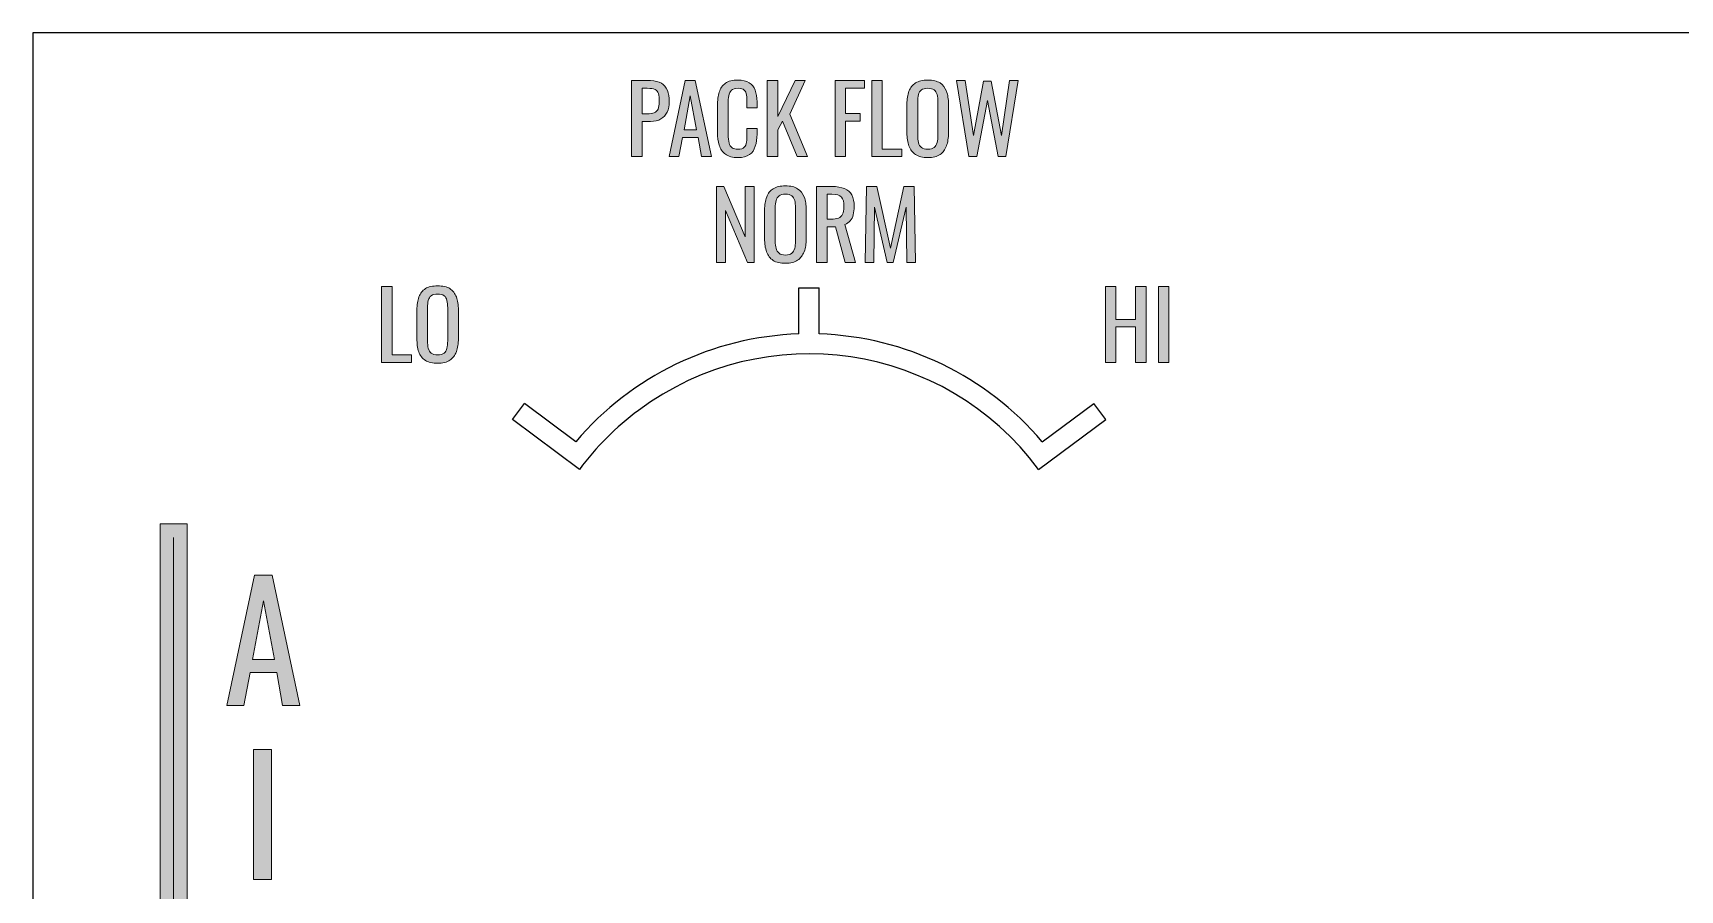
# Model space of a CAD drawing. Header units: inches. Extents: x 63 to 550, y 310 to 482.
# Drawn here: x 62.7 to 185.7, y 417.5 to 481.5 of the extents above; entities that cross this region are included whole.
import ezdxf

# ---------------------------------------------------------------- set-up
doc = ezdxf.new("R2010")
doc.units = ezdxf.units.IN
doc.header["$MEASUREMENT"] = 0
for name, color, linetype in [('Air Cond_Holes v2_0', 7, 'Continuous'), ('LINES', 7, 'Continuous'), ('TEXT', 7, 'Continuous')]:
    doc.layers.add(name, color=color, linetype=linetype)

# ---------------------------------------------------------------- blocks, each defined once
blk = doc.blocks.new('block 89')
at = {"color": 7, "lineweight": 25}
blk.add_open_spline([(137.82, 448.93), (130.79, 458.4), (117.42, 460.37), (107.95, 453.34), (106.27, 452.1), (104.79, 450.61), (103.54, 448.93)], degree=3, knots=[0, 0, 0, 0, 1, 1, 1, 2, 2, 2, 2], dxfattribs=at)
blk = doc.blocks.new('block 90')
at = {"color": 7, "lineweight": 25}
blk.add_open_spline([(138.09, 451), (133.92, 455.91), (127.87, 458.83), (121.43, 459.04)], degree=3, dxfattribs=at)
blk = doc.blocks.new('block 91')
at = {"color": 7, "lineweight": 25}
blk.add_open_spline([(119.93, 459.04), (113.49, 458.83), (107.44, 455.91), (103.27, 451)], degree=3, dxfattribs=at)
blk = doc.blocks.new('block 92')
at = {"color": 7, "lineweight": 25}
blk.add_lwpolyline([(103.54, 448.93), (98.54, 452.65)], dxfattribs=at)
blk = doc.blocks.new('block 93')
at = {"color": 7, "lineweight": 25}
blk.add_lwpolyline([(103.27, 451), (99.43, 453.86)], dxfattribs=at)
blk = doc.blocks.new('block 94')
at = {"color": 7, "lineweight": 25}
blk.add_lwpolyline([(98.54, 452.65), (99.43, 453.86)], dxfattribs=at)
blk = doc.blocks.new('block 95')
at = {"color": 7, "lineweight": 25}
blk.add_lwpolyline([(137.82, 448.93), (142.83, 452.65)], dxfattribs=at)
blk = doc.blocks.new('block 96')
at = {"color": 7, "lineweight": 25}
blk.add_lwpolyline([(138.09, 451), (141.94, 453.86)], dxfattribs=at)
blk = doc.blocks.new('block 97')
at = {"color": 7, "lineweight": 25}
blk.add_lwpolyline([(142.83, 452.65), (141.94, 453.86)], dxfattribs=at)
blk = doc.blocks.new('block 98')
at = {"color": 7, "lineweight": 25}
blk.add_lwpolyline([(119.93, 459.04), (119.93, 462.49)], dxfattribs=at)
blk = doc.blocks.new('block 99')
at = {"color": 7, "lineweight": 25}
blk.add_lwpolyline([(121.43, 459.04), (121.43, 462.49)], dxfattribs=at)
blk = doc.blocks.new('block 100')
at = {"color": 7, "lineweight": 25}
blk.add_lwpolyline([(119.93, 462.49), (121.43, 462.49)], dxfattribs=at)
blk = doc.blocks.new('block 116')
at = {"layer": 'Air Cond_Holes v2_0', "color": 7, "lineweight": 25}
blk.add_lwpolyline([(62.75, 481.5), (62.75, 310.5)], dxfattribs=at)
blk = doc.blocks.new('block 118')
at = {"layer": 'Air Cond_Holes v2_0', "color": 7, "lineweight": 25}
blk.add_lwpolyline([(550.25, 481.5), (62.75, 481.5)], dxfattribs=at)
blk = doc.blocks.new('block 180')
at = {"layer": 'LINES'}
h = blk.add_hatch(color=7, dxfattribs=at)
h.dxf.hatch_style = 2
h.paths.add_polyline_path([(74.25, 336.57), (72.25, 336.57), (72.25, 444.86), (74.25, 444.86)])
at = {"layer": 'LINES', "lineweight": 0}
for points in [[(74.25, 336.57), (72.25, 336.57), (72.25, 444.86), (74.25, 444.86), (74.25, 336.57)], [(73.25, 443.86), (73.25, 337.57)]]:
    blk.add_lwpolyline(points, dxfattribs=at)
blk = doc.blocks.new('block 183')
at = {"layer": 'TEXT'}
h = blk.add_hatch(color=7, dxfattribs=at)
h.dxf.hatch_style = 2
edge = h.paths.add_edge_path()
edge.add_spline(control_points=[(107.44, 472.27), (107.44, 472.27), (107.44, 477.94), (107.44, 477.94), (107.44, 477.94), (108.85, 477.94), (108.85, 477.94), (109.19, 477.94), (109.46, 477.87), (109.66, 477.75), (109.87, 477.63), (110.01, 477.45), (110.11, 477.21), (110.2, 476.98), (110.25, 476.7), (110.25, 476.37), (110.25, 476.07), (110.2, 475.81), (110.09, 475.59), (109.99, 475.37), (109.83, 475.2), (109.62, 475.08), (109.42, 474.96), (109.16, 474.9), (108.85, 474.9), (108.85, 474.9), (108.23, 474.9), (108.23, 474.9), (108.23, 474.9), (108.23, 472.27), (108.23, 472.27), (108.23, 472.27), (107.44, 472.27), (107.44, 472.27)], knot_values=[0, 0, 0, 0, 1, 1, 1, 2, 2, 2, 3, 3, 3, 4, 4, 4, 5, 5, 5, 6, 6, 6, 7, 7, 7, 8, 8, 8, 9, 9, 9, 10, 10, 10, 11, 11, 11, 11], degree=3, periodic=0)
edge = h.paths.add_edge_path()
edge.add_spline(control_points=[(108.23, 475.47), (108.23, 475.47), (108.6, 475.47), (108.6, 475.47), (108.82, 475.47), (109, 475.5), (109.13, 475.55), (109.27, 475.6), (109.36, 475.69), (109.42, 475.82), (109.47, 475.95), (109.5, 476.13), (109.5, 476.36), (109.5, 476.63), (109.48, 476.84), (109.44, 476.98), (109.4, 477.13), (109.32, 477.23), (109.19, 477.28), (109.06, 477.34), (108.87, 477.37), (108.6, 477.37), (108.6, 477.37), (108.23, 477.37), (108.23, 477.37), (108.23, 477.37), (108.23, 475.47), (108.23, 475.47)], knot_values=[0, 0, 0, 0, 1, 1, 1, 2, 2, 2, 3, 3, 3, 4, 4, 4, 5, 5, 5, 6, 6, 6, 7, 7, 7, 8, 8, 8, 9, 9, 9, 9], degree=3, periodic=0)
h = blk.add_hatch(color=7, dxfattribs=at)
h.dxf.hatch_style = 2
h.paths.add_polyline_path([(110.23, 472.27), (111.43, 477.94), (112.19, 477.94), (113.41, 472.27), (112.66, 472.27), (112.4, 473.69), (111.24, 473.69), (110.97, 472.27)])
h.paths.add_polyline_path([(111.35, 474.26), (112.29, 474.26), (111.82, 476.81)])
h = blk.add_hatch(color=7, dxfattribs=at)
h.dxf.hatch_style = 2
edge = h.paths.add_edge_path()
edge.add_spline(control_points=[(115.37, 472.2), (114.97, 472.2), (114.66, 472.29), (114.44, 472.45), (114.22, 472.62), (114.06, 472.85), (113.98, 473.13), (113.89, 473.42), (113.85, 473.74), (113.85, 474.08), (113.85, 474.08), (113.85, 476.09), (113.85, 476.09), (113.85, 476.47), (113.89, 476.8), (113.98, 477.09), (114.06, 477.37), (114.22, 477.59), (114.44, 477.75), (114.66, 477.91), (114.97, 477.98), (115.37, 477.98), (115.73, 477.98), (116.01, 477.92), (116.22, 477.79), (116.42, 477.66), (116.57, 477.47), (116.66, 477.23), (116.75, 476.99), (116.8, 476.69), (116.8, 476.35), (116.8, 476.35), (116.8, 475.91), (116.8, 475.91), (116.8, 475.91), (116.05, 475.91), (116.05, 475.91), (116.05, 475.91), (116.05, 476.3), (116.05, 476.3), (116.05, 476.51), (116.04, 476.7), (116.02, 476.86), (116, 477.02), (115.94, 477.15), (115.85, 477.24), (115.75, 477.32), (115.6, 477.37), (115.38, 477.37), (115.15, 477.37), (114.99, 477.32), (114.89, 477.22), (114.79, 477.13), (114.72, 476.99), (114.69, 476.82), (114.66, 476.64), (114.64, 476.44), (114.64, 476.21), (114.64, 476.21), (114.64, 473.96), (114.64, 473.96), (114.64, 473.67), (114.67, 473.45), (114.71, 473.28), (114.76, 473.12), (114.84, 473), (114.94, 472.93), (115.05, 472.86), (115.2, 472.83), (115.38, 472.83), (115.59, 472.83), (115.75, 472.87), (115.84, 472.97), (115.93, 473.06), (115.99, 473.2), (116.02, 473.36), (116.04, 473.53), (116.05, 473.73), (116.05, 473.95), (116.05, 473.95), (116.05, 474.37), (116.05, 474.37), (116.05, 474.37), (116.8, 474.37), (116.8, 474.37), (116.8, 474.37), (116.8, 473.95), (116.8, 473.95), (116.8, 473.61), (116.76, 473.3), (116.67, 473.04), (116.59, 472.77), (116.44, 472.57), (116.24, 472.42), (116.03, 472.28), (115.75, 472.2), (115.37, 472.2)], knot_values=[0, 0, 0, 0, 1, 1, 1, 2, 2, 2, 3, 3, 3, 4, 4, 4, 5, 5, 5, 6, 6, 6, 7, 7, 7, 8, 8, 8, 9, 9, 9, 10, 10, 10, 11, 11, 11, 12, 12, 12, 13, 13, 13, 14, 14, 14, 15, 15, 15, 16, 16, 16, 17, 17, 17, 18, 18, 18, 19, 19, 19, 20, 20, 20, 21, 21, 21, 22, 22, 22, 23, 23, 23, 24, 24, 24, 25, 25, 25, 26, 26, 26, 27, 27, 27, 28, 28, 28, 29, 29, 29, 30, 30, 30, 31, 31, 31, 32, 32, 32, 32], degree=3, periodic=0)
h = blk.add_hatch(color=7, dxfattribs=at)
h.dxf.hatch_style = 2
h.paths.add_polyline_path([(117.56, 472.27), (117.56, 477.94), (118.35, 477.94), (118.35, 475.26), (119.65, 477.94), (120.38, 477.94), (119.26, 475.44), (120.57, 472.27), (119.8, 472.27), (118.71, 474.93), (118.35, 474.27), (118.35, 472.27)])
h = blk.add_hatch(color=7, dxfattribs=at)
h.dxf.hatch_style = 2
h.paths.add_polyline_path([(122.62, 472.27), (122.62, 477.94), (124.81, 477.94), (124.81, 477.37), (123.41, 477.37), (123.41, 475.48), (124.5, 475.48), (124.5, 474.92), (123.41, 474.92), (123.41, 472.27)])
h = blk.add_hatch(color=7, dxfattribs=at)
h.dxf.hatch_style = 2
h.paths.add_polyline_path([(125.36, 472.27), (125.36, 477.94), (126.15, 477.94), (126.15, 472.83), (127.6, 472.83), (127.6, 472.27)])
h = blk.add_hatch(color=7, dxfattribs=at)
h.dxf.hatch_style = 2
edge = h.paths.add_edge_path()
edge.add_spline(control_points=[(129.55, 472.2), (129.16, 472.2), (128.86, 472.28), (128.63, 472.43), (128.4, 472.58), (128.24, 472.79), (128.14, 473.07), (128.04, 473.34), (127.99, 473.67), (127.99, 474.04), (127.99, 474.04), (127.99, 476.19), (127.99, 476.19), (127.99, 476.57), (128.04, 476.89), (128.14, 477.15), (128.24, 477.42), (128.41, 477.63), (128.63, 477.77), (128.86, 477.91), (129.16, 477.98), (129.55, 477.98), (129.93, 477.98), (130.23, 477.91), (130.46, 477.77), (130.68, 477.62), (130.84, 477.42), (130.94, 477.15), (131.04, 476.89), (131.09, 476.57), (131.09, 476.19), (131.09, 476.19), (131.09, 474.04), (131.09, 474.04), (131.09, 473.67), (131.04, 473.35), (130.94, 473.07), (130.84, 472.79), (130.68, 472.58), (130.46, 472.43), (130.23, 472.28), (129.93, 472.2), (129.55, 472.2)], knot_values=[0, 0, 0, 0, 1, 1, 1, 2, 2, 2, 3, 3, 3, 4, 4, 4, 5, 5, 5, 6, 6, 6, 7, 7, 7, 8, 8, 8, 9, 9, 9, 10, 10, 10, 11, 11, 11, 12, 12, 12, 13, 13, 13, 14, 14, 14, 14], degree=3, periodic=0)
edge = h.paths.add_edge_path()
edge.add_spline(control_points=[(129.55, 472.83), (129.76, 472.83), (129.92, 472.87), (130.02, 472.95), (130.13, 473.04), (130.2, 473.16), (130.24, 473.32), (130.28, 473.48), (130.3, 473.66), (130.3, 473.87), (130.3, 473.87), (130.3, 476.35), (130.3, 476.35), (130.3, 476.56), (130.28, 476.74), (130.24, 476.9), (130.2, 477.05), (130.13, 477.16), (130.02, 477.25), (129.92, 477.33), (129.76, 477.37), (129.55, 477.37), (129.34, 477.37), (129.18, 477.33), (129.07, 477.25), (128.96, 477.16), (128.88, 477.05), (128.85, 476.9), (128.81, 476.74), (128.79, 476.56), (128.79, 476.35), (128.79, 476.35), (128.79, 473.87), (128.79, 473.87), (128.79, 473.66), (128.81, 473.48), (128.85, 473.32), (128.88, 473.16), (128.96, 473.04), (129.07, 472.95), (129.18, 472.87), (129.34, 472.83), (129.55, 472.83)], knot_values=[0, 0, 0, 0, 1, 1, 1, 2, 2, 2, 3, 3, 3, 4, 4, 4, 5, 5, 5, 6, 6, 6, 7, 7, 7, 8, 8, 8, 9, 9, 9, 10, 10, 10, 11, 11, 11, 12, 12, 12, 13, 13, 13, 14, 14, 14, 14], degree=3, periodic=0)
h = blk.add_hatch(color=7, dxfattribs=at)
h.dxf.hatch_style = 2
h.paths.add_polyline_path([(132.61, 472.27), (131.68, 477.94), (132.34, 477.94), (132.95, 473.86), (133.71, 477.91), (134.27, 477.91), (135.04, 473.84), (135.64, 477.94), (136.28, 477.94), (135.37, 472.27), (134.8, 472.27), (134.01, 476.47), (133.21, 472.27)])
at = {"layer": 'TEXT', "lineweight": 0}
for points in [[(110.23, 472.27), (111.43, 477.94), (112.19, 477.94), (113.41, 472.27), (112.66, 472.27), (112.4, 473.69), (111.24, 473.69), (110.97, 472.27), (110.23, 472.27)], [(117.56, 472.27), (117.56, 477.94), (118.35, 477.94), (118.35, 475.26), (119.65, 477.94), (120.38, 477.94), (119.26, 475.44), (120.57, 472.27), (119.8, 472.27), (118.71, 474.93), (118.35, 474.27), (118.35, 472.27), (117.56, 472.27)], [(122.62, 472.27), (122.62, 477.94), (124.81, 477.94), (124.81, 477.37), (123.41, 477.37), (123.41, 475.48), (124.5, 475.48), (124.5, 474.92), (123.41, 474.92), (123.41, 472.27), (122.62, 472.27)], [(125.36, 472.27), (125.36, 477.94), (126.15, 477.94), (126.15, 472.83), (127.6, 472.83), (127.6, 472.27), (125.36, 472.27)], [(132.61, 472.27), (131.68, 477.94), (132.34, 477.94), (132.95, 473.86), (133.71, 477.91), (134.27, 477.91), (135.04, 473.84), (135.64, 477.94), (136.28, 477.94), (135.37, 472.27), (134.8, 472.27), (134.01, 476.47), (133.21, 472.27), (132.61, 472.27)], [(111.35, 474.26), (112.29, 474.26), (111.82, 476.81), (111.35, 474.26)]]:
    blk.add_lwpolyline(points, dxfattribs=at)
for points, knots in [([(107.44, 472.27), (107.44, 472.27), (107.44, 477.94), (107.44, 477.94), (107.44, 477.94), (108.85, 477.94), (108.85, 477.94), (109.19, 477.94), (109.46, 477.87), (109.66, 477.75), (109.87, 477.63), (110.01, 477.45), (110.11, 477.21), (110.2, 476.98), (110.25, 476.7), (110.25, 476.37), (110.25, 476.07), (110.2, 475.81), (110.09, 475.59), (109.99, 475.37), (109.83, 475.2), (109.62, 475.08), (109.42, 474.96), (109.16, 474.9), (108.85, 474.9), (108.85, 474.9), (108.23, 474.9), (108.23, 474.9), (108.23, 474.9), (108.23, 472.27), (108.23, 472.27), (108.23, 472.27), (107.44, 472.27), (107.44, 472.27)], [0, 0, 0, 0, 1, 1, 1, 2, 2, 2, 3, 3, 3, 4, 4, 4, 5, 5, 5, 6, 6, 6, 7, 7, 7, 8, 8, 8, 9, 9, 9, 10, 10, 10, 11, 11, 11, 11]), ([(108.23, 475.47), (108.23, 475.47), (108.6, 475.47), (108.6, 475.47), (108.82, 475.47), (109, 475.5), (109.13, 475.55), (109.27, 475.6), (109.36, 475.69), (109.42, 475.82), (109.47, 475.95), (109.5, 476.13), (109.5, 476.36), (109.5, 476.63), (109.48, 476.84), (109.44, 476.98), (109.4, 477.13), (109.32, 477.23), (109.19, 477.28), (109.06, 477.34), (108.87, 477.37), (108.6, 477.37), (108.6, 477.37), (108.23, 477.37), (108.23, 477.37), (108.23, 477.37), (108.23, 475.47), (108.23, 475.47)], [0, 0, 0, 0, 1, 1, 1, 2, 2, 2, 3, 3, 3, 4, 4, 4, 5, 5, 5, 6, 6, 6, 7, 7, 7, 8, 8, 8, 9, 9, 9, 9]), ([(115.37, 472.2), (114.97, 472.2), (114.66, 472.29), (114.44, 472.45), (114.22, 472.62), (114.06, 472.85), (113.98, 473.13), (113.89, 473.42), (113.85, 473.74), (113.85, 474.08), (113.85, 474.08), (113.85, 476.09), (113.85, 476.09), (113.85, 476.47), (113.89, 476.8), (113.98, 477.09), (114.06, 477.37), (114.22, 477.59), (114.44, 477.75), (114.66, 477.91), (114.97, 477.98), (115.37, 477.98), (115.73, 477.98), (116.01, 477.92), (116.22, 477.79), (116.42, 477.66), (116.57, 477.47), (116.66, 477.23), (116.75, 476.99), (116.8, 476.69), (116.8, 476.35), (116.8, 476.35), (116.8, 475.91), (116.8, 475.91), (116.8, 475.91), (116.05, 475.91), (116.05, 475.91), (116.05, 475.91), (116.05, 476.3), (116.05, 476.3), (116.05, 476.51), (116.04, 476.7), (116.02, 476.86), (116, 477.02), (115.94, 477.15), (115.85, 477.24), (115.75, 477.32), (115.6, 477.37), (115.38, 477.37), (115.15, 477.37), (114.99, 477.32), (114.89, 477.22), (114.79, 477.13), (114.72, 476.99), (114.69, 476.82), (114.66, 476.64), (114.64, 476.44), (114.64, 476.21), (114.64, 476.21), (114.64, 473.96), (114.64, 473.96), (114.64, 473.67), (114.67, 473.45), (114.71, 473.28), (114.76, 473.12), (114.84, 473), (114.94, 472.93), (115.05, 472.86), (115.2, 472.83), (115.38, 472.83), (115.59, 472.83), (115.75, 472.87), (115.84, 472.97), (115.93, 473.06), (115.99, 473.2), (116.02, 473.36), (116.04, 473.53), (116.05, 473.73), (116.05, 473.95), (116.05, 473.95), (116.05, 474.37), (116.05, 474.37), (116.05, 474.37), (116.8, 474.37), (116.8, 474.37), (116.8, 474.37), (116.8, 473.95), (116.8, 473.95), (116.8, 473.61), (116.76, 473.3), (116.67, 473.04), (116.59, 472.77), (116.44, 472.57), (116.24, 472.42), (116.03, 472.28), (115.75, 472.2), (115.37, 472.2)], [0, 0, 0, 0, 1, 1, 1, 2, 2, 2, 3, 3, 3, 4, 4, 4, 5, 5, 5, 6, 6, 6, 7, 7, 7, 8, 8, 8, 9, 9, 9, 10, 10, 10, 11, 11, 11, 12, 12, 12, 13, 13, 13, 14, 14, 14, 15, 15, 15, 16, 16, 16, 17, 17, 17, 18, 18, 18, 19, 19, 19, 20, 20, 20, 21, 21, 21, 22, 22, 22, 23, 23, 23, 24, 24, 24, 25, 25, 25, 26, 26, 26, 27, 27, 27, 28, 28, 28, 29, 29, 29, 30, 30, 30, 31, 31, 31, 32, 32, 32, 32]), ([(129.55, 472.2), (129.16, 472.2), (128.86, 472.28), (128.63, 472.43), (128.4, 472.58), (128.24, 472.79), (128.14, 473.07), (128.04, 473.34), (127.99, 473.67), (127.99, 474.04), (127.99, 474.04), (127.99, 476.19), (127.99, 476.19), (127.99, 476.57), (128.04, 476.89), (128.14, 477.15), (128.24, 477.42), (128.41, 477.63), (128.63, 477.77), (128.86, 477.91), (129.16, 477.98), (129.55, 477.98), (129.93, 477.98), (130.23, 477.91), (130.46, 477.77), (130.68, 477.62), (130.84, 477.42), (130.94, 477.15), (131.04, 476.89), (131.09, 476.57), (131.09, 476.19), (131.09, 476.19), (131.09, 474.04), (131.09, 474.04), (131.09, 473.67), (131.04, 473.35), (130.94, 473.07), (130.84, 472.79), (130.68, 472.58), (130.46, 472.43), (130.23, 472.28), (129.93, 472.2), (129.55, 472.2)], [0, 0, 0, 0, 1, 1, 1, 2, 2, 2, 3, 3, 3, 4, 4, 4, 5, 5, 5, 6, 6, 6, 7, 7, 7, 8, 8, 8, 9, 9, 9, 10, 10, 10, 11, 11, 11, 12, 12, 12, 13, 13, 13, 14, 14, 14, 14]), ([(129.55, 472.83), (129.76, 472.83), (129.92, 472.87), (130.02, 472.95), (130.13, 473.04), (130.2, 473.16), (130.24, 473.32), (130.28, 473.48), (130.3, 473.66), (130.3, 473.87), (130.3, 473.87), (130.3, 476.35), (130.3, 476.35), (130.3, 476.56), (130.28, 476.74), (130.24, 476.9), (130.2, 477.05), (130.13, 477.16), (130.02, 477.25), (129.92, 477.33), (129.76, 477.37), (129.55, 477.37), (129.34, 477.37), (129.18, 477.33), (129.07, 477.25), (128.96, 477.16), (128.88, 477.05), (128.85, 476.9), (128.81, 476.74), (128.79, 476.56), (128.79, 476.35), (128.79, 476.35), (128.79, 473.87), (128.79, 473.87), (128.79, 473.66), (128.81, 473.48), (128.85, 473.32), (128.88, 473.16), (128.96, 473.04), (129.07, 472.95), (129.18, 472.87), (129.34, 472.83), (129.55, 472.83)], [0, 0, 0, 0, 1, 1, 1, 2, 2, 2, 3, 3, 3, 4, 4, 4, 5, 5, 5, 6, 6, 6, 7, 7, 7, 8, 8, 8, 9, 9, 9, 10, 10, 10, 11, 11, 11, 12, 12, 12, 13, 13, 13, 14, 14, 14, 14])]:
    blk.add_open_spline(points, degree=3, knots=knots, dxfattribs=at)
blk = doc.blocks.new('block 184')
at = {"layer": 'TEXT'}
h = blk.add_hatch(color=7, dxfattribs=at)
h.dxf.hatch_style = 2
h.paths.add_polyline_path([(77.23, 431.32), (79.29, 441.04), (80.6, 441.04), (82.68, 431.32), (81.39, 431.32), (80.95, 433.77), (78.97, 433.77), (78.5, 431.32)])
h.paths.add_polyline_path([(79.15, 434.74), (80.77, 434.74), (79.95, 439.12)])
h = blk.add_hatch(color=7, dxfattribs=at)
h.dxf.hatch_style = 2
h.paths.add_polyline_path([(79.22, 418.32), (79.22, 428.04), (80.55, 428.04), (80.55, 418.32)])
h = blk.add_hatch(color=7, dxfattribs=at)
h.dxf.hatch_style = 2
edge = h.paths.add_edge_path()
edge.add_spline(control_points=[(77.76, 405.32), (77.76, 405.32), (77.76, 415.04), (77.76, 415.04), (77.76, 415.04), (79.71, 415.04), (79.71, 415.04), (80.36, 415.04), (80.9, 414.95), (81.32, 414.78), (81.74, 414.61), (82.06, 414.33), (82.26, 413.95), (82.47, 413.57), (82.57, 413.07), (82.57, 412.46), (82.57, 412.08), (82.53, 411.74), (82.45, 411.43), (82.37, 411.12), (82.24, 410.86), (82.06, 410.65), (81.89, 410.44), (81.66, 410.29), (81.37, 410.19), (81.37, 410.19), (82.75, 405.32), (82.75, 405.32), (82.75, 405.32), (81.44, 405.32), (81.44, 405.32), (81.44, 405.32), (80.17, 409.88), (80.17, 409.88), (80.17, 409.88), (79.11, 409.88), (79.11, 409.88), (79.11, 409.88), (79.11, 405.32), (79.11, 405.32), (79.11, 405.32), (77.76, 405.32), (77.76, 405.32)], knot_values=[0, 0, 0, 0, 1, 1, 1, 2, 2, 2, 3, 3, 3, 4, 4, 4, 5, 5, 5, 6, 6, 6, 7, 7, 7, 8, 8, 8, 9, 9, 9, 10, 10, 10, 11, 11, 11, 12, 12, 12, 13, 13, 13, 14, 14, 14, 14], degree=3, periodic=0)
edge = h.paths.add_edge_path()
edge.add_spline(control_points=[(79.11, 410.85), (79.11, 410.85), (79.63, 410.85), (79.63, 410.85), (80.01, 410.85), (80.32, 410.9), (80.56, 410.99), (80.8, 411.09), (80.98, 411.25), (81.09, 411.49), (81.2, 411.72), (81.26, 412.04), (81.26, 412.46), (81.26, 413.03), (81.16, 413.44), (80.95, 413.69), (80.74, 413.94), (80.33, 414.07), (79.71, 414.07), (79.71, 414.07), (79.11, 414.07), (79.11, 414.07), (79.11, 414.07), (79.11, 410.85), (79.11, 410.85)], knot_values=[0, 0, 0, 0, 1, 1, 1, 2, 2, 2, 3, 3, 3, 4, 4, 4, 5, 5, 5, 6, 6, 6, 7, 7, 7, 8, 8, 8, 8], degree=3, periodic=0)
h = blk.add_hatch(color=7, dxfattribs=at)
h.dxf.hatch_style = 2
edge = h.paths.add_edge_path()
edge.add_spline(control_points=[(80.19, 379.21), (79.5, 379.21), (78.97, 379.35), (78.59, 379.64), (78.21, 379.93), (77.95, 380.32), (77.8, 380.81), (77.65, 381.29), (77.58, 381.84), (77.58, 382.44), (77.58, 382.44), (77.58, 385.87), (77.58, 385.87), (77.58, 386.53), (77.65, 387.1), (77.8, 387.59), (77.95, 388.07), (78.21, 388.45), (78.59, 388.72), (78.97, 388.99), (79.5, 389.12), (80.19, 389.12), (80.8, 389.12), (81.28, 389.01), (81.64, 388.79), (81.99, 388.56), (82.25, 388.24), (82.41, 387.83), (82.56, 387.41), (82.64, 386.91), (82.64, 386.33), (82.64, 386.33), (82.64, 385.56), (82.64, 385.56), (82.64, 385.56), (81.36, 385.56), (81.36, 385.56), (81.36, 385.56), (81.36, 386.24), (81.36, 386.24), (81.36, 386.6), (81.34, 386.92), (81.3, 387.2), (81.27, 387.47), (81.17, 387.69), (81.01, 387.84), (80.85, 387.99), (80.58, 388.07), (80.2, 388.07), (79.82, 388.07), (79.54, 387.98), (79.36, 387.82), (79.19, 387.66), (79.07, 387.42), (79.02, 387.12), (78.97, 386.82), (78.94, 386.47), (78.94, 386.07), (78.94, 386.07), (78.94, 382.22), (78.94, 382.22), (78.94, 381.73), (78.98, 381.35), (79.06, 381.06), (79.14, 380.78), (79.28, 380.58), (79.46, 380.46), (79.64, 380.34), (79.89, 380.28), (80.2, 380.28), (80.57, 380.28), (80.84, 380.36), (81, 380.52), (81.16, 380.69), (81.26, 380.91), (81.3, 381.2), (81.34, 381.49), (81.36, 381.83), (81.36, 382.21), (81.36, 382.21), (81.36, 382.93), (81.36, 382.93), (81.36, 382.93), (82.64, 382.93), (82.64, 382.93), (82.64, 382.93), (82.64, 382.21), (82.64, 382.21), (82.64, 381.62), (82.57, 381.1), (82.42, 380.64), (82.28, 380.19), (82.03, 379.84), (81.68, 379.59), (81.33, 379.34), (80.83, 379.21), (80.19, 379.21)], knot_values=[0, 0, 0, 0, 1, 1, 1, 2, 2, 2, 3, 3, 3, 4, 4, 4, 5, 5, 5, 6, 6, 6, 7, 7, 7, 8, 8, 8, 9, 9, 9, 10, 10, 10, 11, 11, 11, 12, 12, 12, 13, 13, 13, 14, 14, 14, 15, 15, 15, 16, 16, 16, 17, 17, 17, 18, 18, 18, 19, 19, 19, 20, 20, 20, 21, 21, 21, 22, 22, 22, 23, 23, 23, 24, 24, 24, 25, 25, 25, 26, 26, 26, 27, 27, 27, 28, 28, 28, 29, 29, 29, 30, 30, 30, 31, 31, 31, 32, 32, 32, 32], degree=3, periodic=0)
h = blk.add_hatch(color=7, dxfattribs=at)
h.dxf.hatch_style = 2
edge = h.paths.add_edge_path()
edge.add_spline(control_points=[(80.24, 366.21), (79.58, 366.21), (79.06, 366.34), (78.67, 366.59), (78.28, 366.85), (78, 367.22), (77.83, 367.69), (77.66, 368.17), (77.58, 368.73), (77.58, 369.37), (77.58, 369.37), (77.58, 373.05), (77.58, 373.05), (77.58, 373.69), (77.66, 374.24), (77.83, 374.7), (78.01, 375.16), (78.29, 375.51), (78.67, 375.76), (79.06, 376), (79.58, 376.12), (80.24, 376.12), (80.9, 376.12), (81.42, 376), (81.8, 375.75), (82.18, 375.5), (82.46, 375.15), (82.63, 374.69), (82.81, 374.24), (82.89, 373.69), (82.89, 373.05), (82.89, 373.05), (82.89, 369.35), (82.89, 369.35), (82.89, 368.72), (82.81, 368.17), (82.63, 367.7), (82.46, 367.23), (82.18, 366.86), (81.8, 366.6), (81.42, 366.34), (80.9, 366.21), (80.24, 366.21)], knot_values=[0, 0, 0, 0, 1, 1, 1, 2, 2, 2, 3, 3, 3, 4, 4, 4, 5, 5, 5, 6, 6, 6, 7, 7, 7, 8, 8, 8, 9, 9, 9, 10, 10, 10, 11, 11, 11, 12, 12, 12, 13, 13, 13, 14, 14, 14, 14], degree=3, periodic=0)
edge = h.paths.add_edge_path()
edge.add_spline(control_points=[(80.24, 367.28), (80.6, 367.28), (80.87, 367.35), (81.06, 367.5), (81.24, 367.65), (81.36, 367.86), (81.43, 368.12), (81.49, 368.39), (81.52, 368.71), (81.52, 369.07), (81.52, 369.07), (81.52, 373.33), (81.52, 373.33), (81.52, 373.69), (81.49, 374), (81.43, 374.26), (81.36, 374.52), (81.24, 374.72), (81.06, 374.86), (80.87, 375), (80.6, 375.07), (80.24, 375.07), (79.88, 375.07), (79.61, 375), (79.42, 374.86), (79.23, 374.72), (79.1, 374.52), (79.04, 374.26), (78.98, 374), (78.94, 373.69), (78.94, 373.33), (78.94, 373.33), (78.94, 369.07), (78.94, 369.07), (78.94, 368.71), (78.98, 368.39), (79.04, 368.12), (79.1, 367.86), (79.23, 367.65), (79.42, 367.5), (79.61, 367.35), (79.88, 367.28), (80.24, 367.28)], knot_values=[0, 0, 0, 0, 1, 1, 1, 2, 2, 2, 3, 3, 3, 4, 4, 4, 5, 5, 5, 6, 6, 6, 7, 7, 7, 8, 8, 8, 9, 9, 9, 10, 10, 10, 11, 11, 11, 12, 12, 12, 13, 13, 13, 14, 14, 14, 14], degree=3, periodic=0)
h = blk.add_hatch(color=7, dxfattribs=at)
h.dxf.hatch_style = 2
h.paths.add_polyline_path([(77.76, 353.32), (77.76, 363.04), (78.68, 363.04), (81.44, 356.58), (81.44, 363.04), (82.57, 363.04), (82.57, 353.32), (81.7, 353.32), (78.91, 359.96), (78.91, 353.32)])
h = blk.add_hatch(color=7, dxfattribs=at)
h.dxf.hatch_style = 2
edge = h.paths.add_edge_path()
edge.add_spline(control_points=[(77.76, 340.32), (77.76, 340.32), (77.76, 350.04), (77.76, 350.04), (77.76, 350.04), (79.87, 350.04), (79.87, 350.04), (80.59, 350.04), (81.16, 349.93), (81.58, 349.71), (82, 349.49), (82.3, 349.16), (82.48, 348.72), (82.66, 348.28), (82.75, 347.73), (82.75, 347.07), (82.75, 347.07), (82.75, 343.5), (82.75, 343.5), (82.75, 342.81), (82.66, 342.23), (82.48, 341.76), (82.3, 341.29), (82.01, 340.93), (81.6, 340.68), (81.2, 340.44), (80.66, 340.32), (79.98, 340.32), (79.98, 340.32), (77.76, 340.32), (77.76, 340.32)], knot_values=[0, 0, 0, 0, 1, 1, 1, 2, 2, 2, 3, 3, 3, 4, 4, 4, 5, 5, 5, 6, 6, 6, 7, 7, 7, 8, 8, 8, 9, 9, 9, 10, 10, 10, 10], degree=3, periodic=0)
edge = h.paths.add_edge_path()
edge.add_spline(control_points=[(79.11, 341.29), (79.11, 341.29), (79.88, 341.29), (79.88, 341.29), (80.38, 341.29), (80.73, 341.39), (80.94, 341.58), (81.14, 341.77), (81.27, 342.05), (81.31, 342.42), (81.36, 342.79), (81.38, 343.23), (81.38, 343.75), (81.38, 343.75), (81.38, 346.91), (81.38, 346.91), (81.38, 347.41), (81.35, 347.82), (81.28, 348.13), (81.22, 348.44), (81.08, 348.67), (80.86, 348.81), (80.65, 348.96), (80.31, 349.03), (79.84, 349.03), (79.84, 349.03), (79.11, 349.03), (79.11, 349.03), (79.11, 349.03), (79.11, 341.29), (79.11, 341.29)], knot_values=[0, 0, 0, 0, 1, 1, 1, 2, 2, 2, 3, 3, 3, 4, 4, 4, 5, 5, 5, 6, 6, 6, 7, 7, 7, 8, 8, 8, 9, 9, 9, 10, 10, 10, 10], degree=3, periodic=0)
at = {"layer": 'TEXT', "lineweight": 0}
for points in [[(77.23, 431.32), (79.29, 441.04), (80.6, 441.04), (82.68, 431.32), (81.39, 431.32), (80.95, 433.77), (78.97, 433.77), (78.5, 431.32), (77.23, 431.32)], [(79.15, 434.74), (80.77, 434.74), (79.95, 439.12), (79.15, 434.74)], [(79.22, 418.32), (79.22, 428.04), (80.55, 428.04), (80.55, 418.32), (79.22, 418.32)], [(77.76, 353.32), (77.76, 363.04), (78.68, 363.04), (81.44, 356.58), (81.44, 363.04), (82.57, 363.04), (82.57, 353.32), (81.7, 353.32), (78.91, 359.96), (78.91, 353.32), (77.76, 353.32)]]:
    blk.add_lwpolyline(points, dxfattribs=at)
for points, knots in [([(77.76, 405.32), (77.76, 405.32), (77.76, 415.04), (77.76, 415.04), (77.76, 415.04), (79.71, 415.04), (79.71, 415.04), (80.36, 415.04), (80.9, 414.95), (81.32, 414.78), (81.74, 414.61), (82.06, 414.33), (82.26, 413.95), (82.47, 413.57), (82.57, 413.07), (82.57, 412.46), (82.57, 412.08), (82.53, 411.74), (82.45, 411.43), (82.37, 411.12), (82.24, 410.86), (82.06, 410.65), (81.89, 410.44), (81.66, 410.29), (81.37, 410.19), (81.37, 410.19), (82.75, 405.32), (82.75, 405.32), (82.75, 405.32), (81.44, 405.32), (81.44, 405.32), (81.44, 405.32), (80.17, 409.88), (80.17, 409.88), (80.17, 409.88), (79.11, 409.88), (79.11, 409.88), (79.11, 409.88), (79.11, 405.32), (79.11, 405.32), (79.11, 405.32), (77.76, 405.32), (77.76, 405.32)], [0, 0, 0, 0, 1, 1, 1, 2, 2, 2, 3, 3, 3, 4, 4, 4, 5, 5, 5, 6, 6, 6, 7, 7, 7, 8, 8, 8, 9, 9, 9, 10, 10, 10, 11, 11, 11, 12, 12, 12, 13, 13, 13, 14, 14, 14, 14]), ([(79.11, 410.85), (79.11, 410.85), (79.63, 410.85), (79.63, 410.85), (80.01, 410.85), (80.32, 410.9), (80.56, 410.99), (80.8, 411.09), (80.98, 411.25), (81.09, 411.49), (81.2, 411.72), (81.26, 412.04), (81.26, 412.46), (81.26, 413.03), (81.16, 413.44), (80.95, 413.69), (80.74, 413.94), (80.33, 414.07), (79.71, 414.07), (79.71, 414.07), (79.11, 414.07), (79.11, 414.07), (79.11, 414.07), (79.11, 410.85), (79.11, 410.85)], [0, 0, 0, 0, 1, 1, 1, 2, 2, 2, 3, 3, 3, 4, 4, 4, 5, 5, 5, 6, 6, 6, 7, 7, 7, 8, 8, 8, 8]), ([(80.19, 379.21), (79.5, 379.21), (78.97, 379.35), (78.59, 379.64), (78.21, 379.93), (77.95, 380.32), (77.8, 380.81), (77.65, 381.29), (77.58, 381.84), (77.58, 382.44), (77.58, 382.44), (77.58, 385.87), (77.58, 385.87), (77.58, 386.53), (77.65, 387.1), (77.8, 387.59), (77.95, 388.07), (78.21, 388.45), (78.59, 388.72), (78.97, 388.99), (79.5, 389.12), (80.19, 389.12), (80.8, 389.12), (81.28, 389.01), (81.64, 388.79), (81.99, 388.56), (82.25, 388.24), (82.41, 387.83), (82.56, 387.41), (82.64, 386.91), (82.64, 386.33), (82.64, 386.33), (82.64, 385.56), (82.64, 385.56), (82.64, 385.56), (81.36, 385.56), (81.36, 385.56), (81.36, 385.56), (81.36, 386.24), (81.36, 386.24), (81.36, 386.6), (81.34, 386.92), (81.3, 387.2), (81.27, 387.47), (81.17, 387.69), (81.01, 387.84), (80.85, 387.99), (80.58, 388.07), (80.2, 388.07), (79.82, 388.07), (79.54, 387.98), (79.36, 387.82), (79.19, 387.66), (79.07, 387.42), (79.02, 387.12), (78.97, 386.82), (78.94, 386.47), (78.94, 386.07), (78.94, 386.07), (78.94, 382.22), (78.94, 382.22), (78.94, 381.73), (78.98, 381.35), (79.06, 381.06), (79.14, 380.78), (79.28, 380.58), (79.46, 380.46), (79.64, 380.34), (79.89, 380.28), (80.2, 380.28), (80.57, 380.28), (80.84, 380.36), (81, 380.52), (81.16, 380.69), (81.26, 380.91), (81.3, 381.2), (81.34, 381.49), (81.36, 381.83), (81.36, 382.21), (81.36, 382.21), (81.36, 382.93), (81.36, 382.93), (81.36, 382.93), (82.64, 382.93), (82.64, 382.93), (82.64, 382.93), (82.64, 382.21), (82.64, 382.21), (82.64, 381.62), (82.57, 381.1), (82.42, 380.64), (82.28, 380.19), (82.03, 379.84), (81.68, 379.59), (81.33, 379.34), (80.83, 379.21), (80.19, 379.21)], [0, 0, 0, 0, 1, 1, 1, 2, 2, 2, 3, 3, 3, 4, 4, 4, 5, 5, 5, 6, 6, 6, 7, 7, 7, 8, 8, 8, 9, 9, 9, 10, 10, 10, 11, 11, 11, 12, 12, 12, 13, 13, 13, 14, 14, 14, 15, 15, 15, 16, 16, 16, 17, 17, 17, 18, 18, 18, 19, 19, 19, 20, 20, 20, 21, 21, 21, 22, 22, 22, 23, 23, 23, 24, 24, 24, 25, 25, 25, 26, 26, 26, 27, 27, 27, 28, 28, 28, 29, 29, 29, 30, 30, 30, 31, 31, 31, 32, 32, 32, 32]), ([(80.24, 366.21), (79.58, 366.21), (79.06, 366.34), (78.67, 366.59), (78.28, 366.85), (78, 367.22), (77.83, 367.69), (77.66, 368.17), (77.58, 368.73), (77.58, 369.37), (77.58, 369.37), (77.58, 373.05), (77.58, 373.05), (77.58, 373.69), (77.66, 374.24), (77.83, 374.7), (78.01, 375.16), (78.29, 375.51), (78.67, 375.76), (79.06, 376), (79.58, 376.12), (80.24, 376.12), (80.9, 376.12), (81.42, 376), (81.8, 375.75), (82.18, 375.5), (82.46, 375.15), (82.63, 374.69), (82.81, 374.24), (82.89, 373.69), (82.89, 373.05), (82.89, 373.05), (82.89, 369.35), (82.89, 369.35), (82.89, 368.72), (82.81, 368.17), (82.63, 367.7), (82.46, 367.23), (82.18, 366.86), (81.8, 366.6), (81.42, 366.34), (80.9, 366.21), (80.24, 366.21)], [0, 0, 0, 0, 1, 1, 1, 2, 2, 2, 3, 3, 3, 4, 4, 4, 5, 5, 5, 6, 6, 6, 7, 7, 7, 8, 8, 8, 9, 9, 9, 10, 10, 10, 11, 11, 11, 12, 12, 12, 13, 13, 13, 14, 14, 14, 14]), ([(80.24, 367.28), (80.6, 367.28), (80.87, 367.35), (81.06, 367.5), (81.24, 367.65), (81.36, 367.86), (81.43, 368.12), (81.49, 368.39), (81.52, 368.71), (81.52, 369.07), (81.52, 369.07), (81.52, 373.33), (81.52, 373.33), (81.52, 373.69), (81.49, 374), (81.43, 374.26), (81.36, 374.52), (81.24, 374.72), (81.06, 374.86), (80.87, 375), (80.6, 375.07), (80.24, 375.07), (79.88, 375.07), (79.61, 375), (79.42, 374.86), (79.23, 374.72), (79.1, 374.52), (79.04, 374.26), (78.98, 374), (78.94, 373.69), (78.94, 373.33), (78.94, 373.33), (78.94, 369.07), (78.94, 369.07), (78.94, 368.71), (78.98, 368.39), (79.04, 368.12), (79.1, 367.86), (79.23, 367.65), (79.42, 367.5), (79.61, 367.35), (79.88, 367.28), (80.24, 367.28)], [0, 0, 0, 0, 1, 1, 1, 2, 2, 2, 3, 3, 3, 4, 4, 4, 5, 5, 5, 6, 6, 6, 7, 7, 7, 8, 8, 8, 9, 9, 9, 10, 10, 10, 11, 11, 11, 12, 12, 12, 13, 13, 13, 14, 14, 14, 14]), ([(77.76, 340.32), (77.76, 340.32), (77.76, 350.04), (77.76, 350.04), (77.76, 350.04), (79.87, 350.04), (79.87, 350.04), (80.59, 350.04), (81.16, 349.93), (81.58, 349.71), (82, 349.49), (82.3, 349.16), (82.48, 348.72), (82.66, 348.28), (82.75, 347.73), (82.75, 347.07), (82.75, 347.07), (82.75, 343.5), (82.75, 343.5), (82.75, 342.81), (82.66, 342.23), (82.48, 341.76), (82.3, 341.29), (82.01, 340.93), (81.6, 340.68), (81.2, 340.44), (80.66, 340.32), (79.98, 340.32), (79.98, 340.32), (77.76, 340.32), (77.76, 340.32)], [0, 0, 0, 0, 1, 1, 1, 2, 2, 2, 3, 3, 3, 4, 4, 4, 5, 5, 5, 6, 6, 6, 7, 7, 7, 8, 8, 8, 9, 9, 9, 10, 10, 10, 10]), ([(79.11, 341.29), (79.11, 341.29), (79.88, 341.29), (79.88, 341.29), (80.38, 341.29), (80.73, 341.39), (80.94, 341.58), (81.14, 341.77), (81.27, 342.05), (81.31, 342.42), (81.36, 342.79), (81.38, 343.23), (81.38, 343.75), (81.38, 343.75), (81.38, 346.91), (81.38, 346.91), (81.38, 347.41), (81.35, 347.82), (81.28, 348.13), (81.22, 348.44), (81.08, 348.67), (80.86, 348.81), (80.65, 348.96), (80.31, 349.03), (79.84, 349.03), (79.84, 349.03), (79.11, 349.03), (79.11, 349.03), (79.11, 349.03), (79.11, 341.29), (79.11, 341.29)], [0, 0, 0, 0, 1, 1, 1, 2, 2, 2, 3, 3, 3, 4, 4, 4, 5, 5, 5, 6, 6, 6, 7, 7, 7, 8, 8, 8, 9, 9, 9, 10, 10, 10, 10])]:
    blk.add_open_spline(points, degree=3, knots=knots, dxfattribs=at)
blk = doc.blocks.new('block 215')
at = {"layer": 'TEXT'}
h = blk.add_hatch(color=7, dxfattribs=at)
h.dxf.hatch_style = 2
h.paths.add_polyline_path([(113.77, 464.37), (113.77, 470.04), (114.31, 470.04), (115.92, 466.28), (115.92, 470.04), (116.58, 470.04), (116.58, 464.37), (116.08, 464.37), (114.45, 468.24), (114.45, 464.37)])
h = blk.add_hatch(color=7, dxfattribs=at)
h.dxf.hatch_style = 2
edge = h.paths.add_edge_path()
edge.add_spline(control_points=[(118.92, 464.31), (118.54, 464.31), (118.23, 464.38), (118, 464.53), (117.77, 464.68), (117.61, 464.9), (117.51, 465.17), (117.41, 465.45), (117.36, 465.78), (117.36, 466.15), (117.36, 466.15), (117.36, 468.3), (117.36, 468.3), (117.36, 468.67), (117.42, 468.99), (117.52, 469.26), (117.62, 469.53), (117.78, 469.73), (118.01, 469.88), (118.23, 470.02), (118.54, 470.09), (118.92, 470.09), (119.3, 470.09), (119.6, 470.02), (119.83, 469.87), (120.05, 469.73), (120.21, 469.52), (120.32, 469.26), (120.42, 468.99), (120.47, 468.67), (120.47, 468.3), (120.47, 468.3), (120.47, 466.14), (120.47, 466.14), (120.47, 465.77), (120.42, 465.45), (120.32, 465.18), (120.21, 464.9), (120.05, 464.69), (119.83, 464.54), (119.6, 464.38), (119.3, 464.31), (118.92, 464.31)], knot_values=[0, 0, 0, 0, 1, 1, 1, 2, 2, 2, 3, 3, 3, 4, 4, 4, 5, 5, 5, 6, 6, 6, 7, 7, 7, 8, 8, 8, 9, 9, 9, 10, 10, 10, 11, 11, 11, 12, 12, 12, 13, 13, 13, 14, 14, 14, 14], degree=3, periodic=0)
edge = h.paths.add_edge_path()
edge.add_spline(control_points=[(118.92, 464.93), (119.13, 464.93), (119.29, 464.97), (119.4, 465.06), (119.5, 465.15), (119.57, 465.27), (119.61, 465.43), (119.65, 465.58), (119.67, 465.76), (119.67, 465.97), (119.67, 465.97), (119.67, 468.46), (119.67, 468.46), (119.67, 468.67), (119.65, 468.85), (119.61, 469), (119.57, 469.15), (119.5, 469.27), (119.4, 469.35), (119.29, 469.43), (119.13, 469.47), (118.92, 469.47), (118.71, 469.47), (118.55, 469.43), (118.44, 469.35), (118.33, 469.27), (118.26, 469.15), (118.22, 469), (118.18, 468.85), (118.16, 468.67), (118.16, 468.46), (118.16, 468.46), (118.16, 465.97), (118.16, 465.97), (118.16, 465.76), (118.18, 465.58), (118.22, 465.43), (118.26, 465.27), (118.33, 465.15), (118.44, 465.06), (118.55, 464.97), (118.71, 464.93), (118.92, 464.93)], knot_values=[0, 0, 0, 0, 1, 1, 1, 2, 2, 2, 3, 3, 3, 4, 4, 4, 5, 5, 5, 6, 6, 6, 7, 7, 7, 8, 8, 8, 9, 9, 9, 10, 10, 10, 11, 11, 11, 12, 12, 12, 13, 13, 13, 14, 14, 14, 14], degree=3, periodic=0)
h = blk.add_hatch(color=7, dxfattribs=at)
h.dxf.hatch_style = 2
edge = h.paths.add_edge_path()
edge.add_spline(control_points=[(121.24, 464.37), (121.24, 464.37), (121.24, 470.04), (121.24, 470.04), (121.24, 470.04), (122.38, 470.04), (122.38, 470.04), (122.76, 470.04), (123.07, 469.99), (123.32, 469.89), (123.57, 469.79), (123.75, 469.63), (123.87, 469.41), (123.99, 469.19), (124.05, 468.9), (124.05, 468.54), (124.05, 468.32), (124.03, 468.12), (123.98, 467.94), (123.93, 467.76), (123.86, 467.61), (123.76, 467.48), (123.65, 467.36), (123.52, 467.27), (123.35, 467.21), (123.35, 467.21), (124.15, 464.37), (124.15, 464.37), (124.15, 464.37), (123.39, 464.37), (123.39, 464.37), (123.39, 464.37), (122.65, 467.03), (122.65, 467.03), (122.65, 467.03), (122.03, 467.03), (122.03, 467.03), (122.03, 467.03), (122.03, 464.37), (122.03, 464.37), (122.03, 464.37), (121.24, 464.37), (121.24, 464.37)], knot_values=[0, 0, 0, 0, 1, 1, 1, 2, 2, 2, 3, 3, 3, 4, 4, 4, 5, 5, 5, 6, 6, 6, 7, 7, 7, 8, 8, 8, 9, 9, 9, 10, 10, 10, 11, 11, 11, 12, 12, 12, 13, 13, 13, 14, 14, 14, 14], degree=3, periodic=0)
edge = h.paths.add_edge_path()
edge.add_spline(control_points=[(122.03, 467.6), (122.03, 467.6), (122.33, 467.6), (122.33, 467.6), (122.56, 467.6), (122.74, 467.63), (122.88, 467.68), (123.02, 467.74), (123.12, 467.83), (123.19, 467.97), (123.25, 468.1), (123.29, 468.29), (123.29, 468.54), (123.29, 468.87), (123.23, 469.11), (123.1, 469.25), (122.98, 469.4), (122.74, 469.47), (122.38, 469.47), (122.38, 469.47), (122.03, 469.47), (122.03, 469.47), (122.03, 469.47), (122.03, 467.6), (122.03, 467.6)], knot_values=[0, 0, 0, 0, 1, 1, 1, 2, 2, 2, 3, 3, 3, 4, 4, 4, 5, 5, 5, 6, 6, 6, 7, 7, 7, 8, 8, 8, 8], degree=3, periodic=0)
h = blk.add_hatch(color=7, dxfattribs=at)
h.dxf.hatch_style = 2
h.paths.add_polyline_path([(124.86, 464.37), (124.97, 470.04), (125.74, 470.04), (126.75, 465.44), (127.75, 470.04), (128.52, 470.04), (128.63, 464.37), (127.99, 464.37), (127.93, 468.49), (126.97, 464.37), (126.52, 464.37), (125.57, 468.49), (125.51, 464.37)])
at = {"layer": 'TEXT', "lineweight": 0}
for points in [[(113.77, 464.37), (113.77, 470.04), (114.31, 470.04), (115.92, 466.28), (115.92, 470.04), (116.58, 470.04), (116.58, 464.37), (116.08, 464.37), (114.45, 468.24), (114.45, 464.37), (113.77, 464.37)], [(124.86, 464.37), (124.97, 470.04), (125.74, 470.04), (126.75, 465.44), (127.75, 470.04), (128.52, 470.04), (128.63, 464.37), (127.99, 464.37), (127.93, 468.49), (126.97, 464.37), (126.52, 464.37), (125.57, 468.49), (125.51, 464.37), (124.86, 464.37)]]:
    blk.add_lwpolyline(points, dxfattribs=at)
for points, knots in [([(118.92, 464.31), (118.54, 464.31), (118.23, 464.38), (118, 464.53), (117.77, 464.68), (117.61, 464.9), (117.51, 465.17), (117.41, 465.45), (117.36, 465.78), (117.36, 466.15), (117.36, 466.15), (117.36, 468.3), (117.36, 468.3), (117.36, 468.67), (117.42, 468.99), (117.52, 469.26), (117.62, 469.53), (117.78, 469.73), (118.01, 469.88), (118.23, 470.02), (118.54, 470.09), (118.92, 470.09), (119.3, 470.09), (119.6, 470.02), (119.83, 469.87), (120.05, 469.73), (120.21, 469.52), (120.32, 469.26), (120.42, 468.99), (120.47, 468.67), (120.47, 468.3), (120.47, 468.3), (120.47, 466.14), (120.47, 466.14), (120.47, 465.77), (120.42, 465.45), (120.32, 465.18), (120.21, 464.9), (120.05, 464.69), (119.83, 464.54), (119.6, 464.38), (119.3, 464.31), (118.92, 464.31)], [0, 0, 0, 0, 1, 1, 1, 2, 2, 2, 3, 3, 3, 4, 4, 4, 5, 5, 5, 6, 6, 6, 7, 7, 7, 8, 8, 8, 9, 9, 9, 10, 10, 10, 11, 11, 11, 12, 12, 12, 13, 13, 13, 14, 14, 14, 14]), ([(121.24, 464.37), (121.24, 464.37), (121.24, 470.04), (121.24, 470.04), (121.24, 470.04), (122.38, 470.04), (122.38, 470.04), (122.76, 470.04), (123.07, 469.99), (123.32, 469.89), (123.57, 469.79), (123.75, 469.63), (123.87, 469.41), (123.99, 469.19), (124.05, 468.9), (124.05, 468.54), (124.05, 468.32), (124.03, 468.12), (123.98, 467.94), (123.93, 467.76), (123.86, 467.61), (123.76, 467.48), (123.65, 467.36), (123.52, 467.27), (123.35, 467.21), (123.35, 467.21), (124.15, 464.37), (124.15, 464.37), (124.15, 464.37), (123.39, 464.37), (123.39, 464.37), (123.39, 464.37), (122.65, 467.03), (122.65, 467.03), (122.65, 467.03), (122.03, 467.03), (122.03, 467.03), (122.03, 467.03), (122.03, 464.37), (122.03, 464.37), (122.03, 464.37), (121.24, 464.37), (121.24, 464.37)], [0, 0, 0, 0, 1, 1, 1, 2, 2, 2, 3, 3, 3, 4, 4, 4, 5, 5, 5, 6, 6, 6, 7, 7, 7, 8, 8, 8, 9, 9, 9, 10, 10, 10, 11, 11, 11, 12, 12, 12, 13, 13, 13, 14, 14, 14, 14]), ([(118.92, 464.93), (119.13, 464.93), (119.29, 464.97), (119.4, 465.06), (119.5, 465.15), (119.57, 465.27), (119.61, 465.43), (119.65, 465.58), (119.67, 465.76), (119.67, 465.97), (119.67, 465.97), (119.67, 468.46), (119.67, 468.46), (119.67, 468.67), (119.65, 468.85), (119.61, 469), (119.57, 469.15), (119.5, 469.27), (119.4, 469.35), (119.29, 469.43), (119.13, 469.47), (118.92, 469.47), (118.71, 469.47), (118.55, 469.43), (118.44, 469.35), (118.33, 469.27), (118.26, 469.15), (118.22, 469), (118.18, 468.85), (118.16, 468.67), (118.16, 468.46), (118.16, 468.46), (118.16, 465.97), (118.16, 465.97), (118.16, 465.76), (118.18, 465.58), (118.22, 465.43), (118.26, 465.27), (118.33, 465.15), (118.44, 465.06), (118.55, 464.97), (118.71, 464.93), (118.92, 464.93)], [0, 0, 0, 0, 1, 1, 1, 2, 2, 2, 3, 3, 3, 4, 4, 4, 5, 5, 5, 6, 6, 6, 7, 7, 7, 8, 8, 8, 9, 9, 9, 10, 10, 10, 11, 11, 11, 12, 12, 12, 13, 13, 13, 14, 14, 14, 14]), ([(122.03, 467.6), (122.03, 467.6), (122.33, 467.6), (122.33, 467.6), (122.56, 467.6), (122.74, 467.63), (122.88, 467.68), (123.02, 467.74), (123.12, 467.83), (123.19, 467.97), (123.25, 468.1), (123.29, 468.29), (123.29, 468.54), (123.29, 468.87), (123.23, 469.11), (123.1, 469.25), (122.98, 469.4), (122.74, 469.47), (122.38, 469.47), (122.38, 469.47), (122.03, 469.47), (122.03, 469.47), (122.03, 469.47), (122.03, 467.6), (122.03, 467.6)], [0, 0, 0, 0, 1, 1, 1, 2, 2, 2, 3, 3, 3, 4, 4, 4, 5, 5, 5, 6, 6, 6, 7, 7, 7, 8, 8, 8, 8])]:
    blk.add_open_spline(points, degree=3, knots=knots, dxfattribs=at)
blk = doc.blocks.new('block 225')
at = {"layer": 'TEXT'}
h = blk.add_hatch(color=7, dxfattribs=at)
h.dxf.hatch_style = 2
h.paths.add_polyline_path([(88.77, 456.91), (88.77, 462.58), (89.56, 462.58), (89.56, 457.48), (91.01, 457.48), (91.01, 456.91)])
h = blk.add_hatch(color=7, dxfattribs=at)
h.dxf.hatch_style = 2
edge = h.paths.add_edge_path()
edge.add_spline(control_points=[(92.96, 456.85), (92.58, 456.85), (92.27, 456.92), (92.04, 457.07), (91.81, 457.22), (91.65, 457.44), (91.55, 457.71), (91.45, 457.99), (91.41, 458.32), (91.41, 458.69), (91.41, 458.69), (91.41, 460.84), (91.41, 460.84), (91.41, 461.21), (91.46, 461.53), (91.56, 461.8), (91.66, 462.07), (91.82, 462.28), (92.05, 462.42), (92.27, 462.56), (92.58, 462.63), (92.96, 462.63), (93.34, 462.63), (93.65, 462.56), (93.87, 462.42), (94.09, 462.27), (94.26, 462.06), (94.36, 461.8), (94.46, 461.53), (94.51, 461.21), (94.51, 460.84), (94.51, 460.84), (94.51, 458.68), (94.51, 458.68), (94.51, 458.32), (94.46, 457.99), (94.36, 457.72), (94.26, 457.44), (94.09, 457.23), (93.87, 457.08), (93.65, 456.93), (93.34, 456.85), (92.96, 456.85)], knot_values=[0, 0, 0, 0, 1, 1, 1, 2, 2, 2, 3, 3, 3, 4, 4, 4, 5, 5, 5, 6, 6, 6, 7, 7, 7, 8, 8, 8, 9, 9, 9, 10, 10, 10, 11, 11, 11, 12, 12, 12, 13, 13, 13, 14, 14, 14, 14], degree=3, periodic=0)
edge = h.paths.add_edge_path()
edge.add_spline(control_points=[(92.96, 457.47), (93.17, 457.47), (93.33, 457.52), (93.44, 457.6), (93.54, 457.69), (93.62, 457.81), (93.65, 457.97), (93.69, 458.12), (93.71, 458.31), (93.71, 458.52), (93.71, 458.52), (93.71, 461), (93.71, 461), (93.71, 461.21), (93.69, 461.39), (93.65, 461.54), (93.62, 461.7), (93.54, 461.81), (93.44, 461.89), (93.33, 461.98), (93.17, 462.02), (92.96, 462.02), (92.75, 462.02), (92.59, 461.98), (92.48, 461.89), (92.37, 461.81), (92.3, 461.7), (92.26, 461.54), (92.22, 461.39), (92.2, 461.21), (92.2, 461), (92.2, 461), (92.2, 458.52), (92.2, 458.52), (92.2, 458.31), (92.22, 458.12), (92.26, 457.97), (92.3, 457.81), (92.37, 457.69), (92.48, 457.6), (92.59, 457.52), (92.75, 457.47), (92.96, 457.47)], knot_values=[0, 0, 0, 0, 1, 1, 1, 2, 2, 2, 3, 3, 3, 4, 4, 4, 5, 5, 5, 6, 6, 6, 7, 7, 7, 8, 8, 8, 9, 9, 9, 10, 10, 10, 11, 11, 11, 12, 12, 12, 13, 13, 13, 14, 14, 14, 14], degree=3, periodic=0)
at = {"layer": 'TEXT', "lineweight": 0}
blk.add_lwpolyline([(88.77, 456.91), (88.77, 462.58), (89.56, 462.58), (89.56, 457.48), (91.01, 457.48), (91.01, 456.91), (88.77, 456.91)], dxfattribs=at)
for points in [[(92.96, 456.85), (92.58, 456.85), (92.27, 456.92), (92.04, 457.07), (91.81, 457.22), (91.65, 457.44), (91.55, 457.71), (91.45, 457.99), (91.41, 458.32), (91.41, 458.69), (91.41, 458.69), (91.41, 460.84), (91.41, 460.84), (91.41, 461.21), (91.46, 461.53), (91.56, 461.8), (91.66, 462.07), (91.82, 462.28), (92.05, 462.42), (92.27, 462.56), (92.58, 462.63), (92.96, 462.63), (93.34, 462.63), (93.65, 462.56), (93.87, 462.42), (94.09, 462.27), (94.26, 462.06), (94.36, 461.8), (94.46, 461.53), (94.51, 461.21), (94.51, 460.84), (94.51, 460.84), (94.51, 458.68), (94.51, 458.68), (94.51, 458.32), (94.46, 457.99), (94.36, 457.72), (94.26, 457.44), (94.09, 457.23), (93.87, 457.08), (93.65, 456.93), (93.34, 456.85), (92.96, 456.85)], [(92.96, 457.47), (93.17, 457.47), (93.33, 457.52), (93.44, 457.6), (93.54, 457.69), (93.62, 457.81), (93.65, 457.97), (93.69, 458.12), (93.71, 458.31), (93.71, 458.52), (93.71, 458.52), (93.71, 461), (93.71, 461), (93.71, 461.21), (93.69, 461.39), (93.65, 461.54), (93.62, 461.7), (93.54, 461.81), (93.44, 461.89), (93.33, 461.98), (93.17, 462.02), (92.96, 462.02), (92.75, 462.02), (92.59, 461.98), (92.48, 461.89), (92.37, 461.81), (92.3, 461.7), (92.26, 461.54), (92.22, 461.39), (92.2, 461.21), (92.2, 461), (92.2, 461), (92.2, 458.52), (92.2, 458.52), (92.2, 458.31), (92.22, 458.12), (92.26, 457.97), (92.3, 457.81), (92.37, 457.69), (92.48, 457.6), (92.59, 457.52), (92.75, 457.47), (92.96, 457.47)]]:
    blk.add_open_spline(points, degree=3, knots=[0, 0, 0, 0, 1, 1, 1, 2, 2, 2, 3, 3, 3, 4, 4, 4, 5, 5, 5, 6, 6, 6, 7, 7, 7, 8, 8, 8, 9, 9, 9, 10, 10, 10, 11, 11, 11, 12, 12, 12, 13, 13, 13, 14, 14, 14, 14], dxfattribs=at)
blk = doc.blocks.new('block 226')
at = {"layer": 'TEXT'}
h = blk.add_hatch(color=7, dxfattribs=at)
h.dxf.hatch_style = 2
h.paths.add_polyline_path([(142.8, 456.91), (142.8, 462.58), (143.59, 462.58), (143.59, 460.13), (145.05, 460.13), (145.05, 462.58), (145.84, 462.58), (145.84, 456.91), (145.05, 456.91), (145.05, 459.57), (143.59, 459.57), (143.59, 456.91)])
h = blk.add_hatch(color=7, dxfattribs=at)
h.dxf.hatch_style = 2
h.paths.add_polyline_path([(146.77, 456.91), (146.77, 462.58), (147.55, 462.58), (147.55, 456.91)])
at = {"layer": 'TEXT', "lineweight": 0}
for points in [[(142.8, 456.91), (142.8, 462.58), (143.59, 462.58), (143.59, 460.13), (145.05, 460.13), (145.05, 462.58), (145.84, 462.58), (145.84, 456.91), (145.05, 456.91), (145.05, 459.57), (143.59, 459.57), (143.59, 456.91), (142.8, 456.91)], [(146.77, 456.91), (146.77, 462.58), (147.55, 462.58), (147.55, 456.91), (146.77, 456.91)]]:
    blk.add_lwpolyline(points, dxfattribs=at)

msp = doc.modelspace()

# ---------------------------------------------------------------- block references
for name in ['block 98', 'block 100', 'block 99', 'block 89', 'block 91', 'block 90', 'block 94', 'block 93', 'block 96', 'block 97', 'block 92', 'block 95']:
    msp.add_blockref(name, (0, 0))
at = {"layer": 'Air Cond_Holes v2_0'}
for name in ['block 116', 'block 118']:
    msp.add_blockref(name, (0, 0), dxfattribs=at)
at = {"layer": 'LINES'}
msp.add_blockref('block 180', (0, 0), dxfattribs=at)
at = {"layer": 'TEXT'}
for name in ['block 183', 'block 215', 'block 225', 'block 226', 'block 184']:
    msp.add_blockref(name, (0, 0), dxfattribs=at)

doc.saveas('drawing.dxf')
